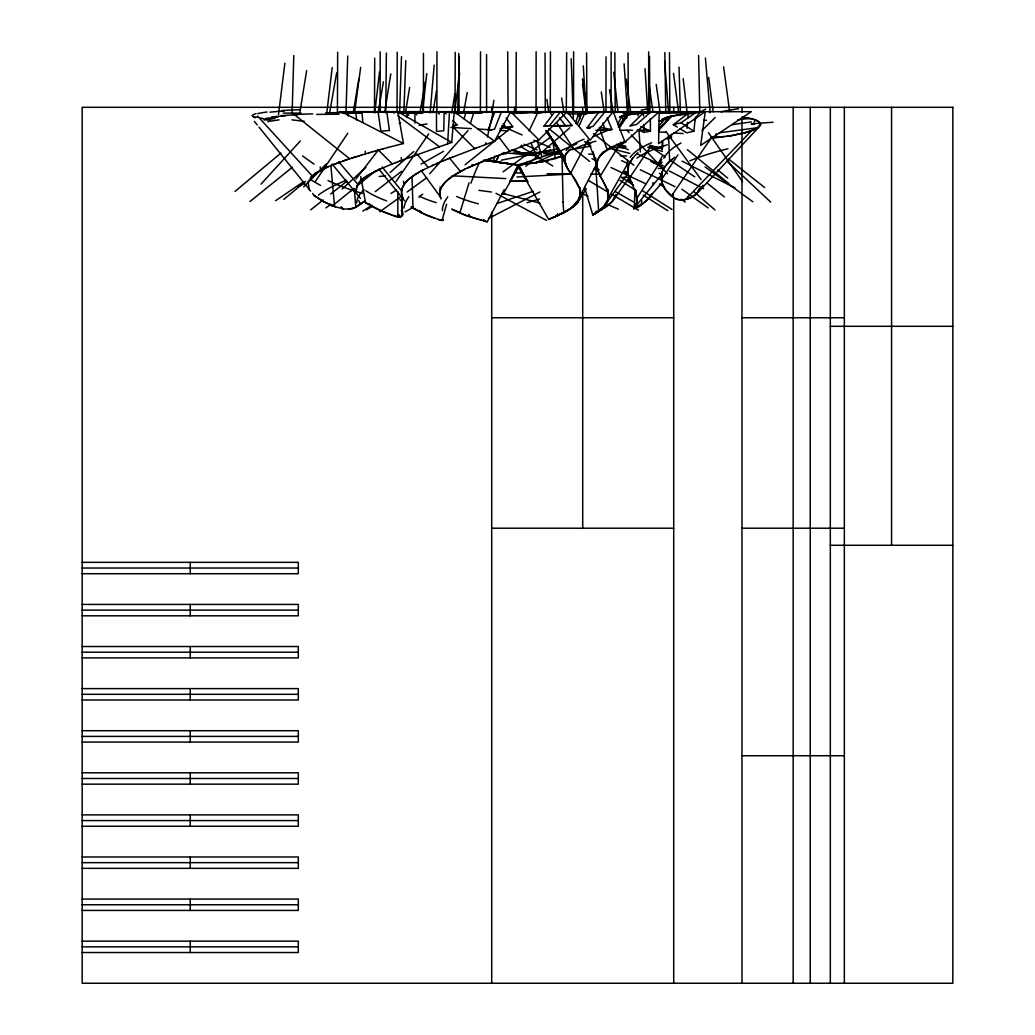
<?xml version="1.0" encoding="UTF-8"?>
<svg xmlns="http://www.w3.org/2000/svg" width="1035" height="1035" viewBox="0 0 1035 1035"><rect width="100%" height="100%" fill="white"/><g stroke="black" fill="none" stroke-linecap="round" stroke-linejoin="round"><path stroke-width="1.5" d="M380.13 111.702L380.181 51.802M397.815 216.69L397.841 191.475M423.406 111.638L423.457 53.367M573.558 111.664L573.623 51.776M611.103 111.689L611.129 51.789M648.66 111.715L648.673 51.815M436.873 111.715L436.964 51.815M480.408 111.715L480.525 51.828M516.038 112.181L516.219 52.293M536.065 111.638L536.143 51.75M550.297 111.728L550.439 51.828M605.954 111.767L606.044 56.809M337.436 112.116L337.656 52.229M374.502 111.508L374.709 58.18M397.039 112.129L397.233 52.242M455.038 112.194L455.219 52.306M566.313 112.53L566.663 52.643M562.005 156.272L563.105 202.084M385.745 112.906L386.378 53.083M600.197 155.806C587.259 172.897 619.021 189.651 604.531 205.991M444.131 111.806L443.782 130.746L436.524 131.445L436.459 111.935L444.131 111.806L446.292 113.979M637.521 113.514L659.217 111.689L658.583 143.645L705.275 111.689L700.669 145.379L751.319 111.689L339.247 111.689M356.286 189.884C357.191 178.318 371.358 174.048 379.845 169.197M292.09 113.669L293.798 55.476M662.141 149.57L662.232 140.838M346.013 112.543L347.734 56.032M457.535 114.368L459.346 56.395M399.588 113.074L401.489 56.666M634.326 207.66L634.947 189.263M403.87 112.116L405.785 60.586M580.247 195.822C578.798 206.845 565.951 210.739 557.516 215.474M662.555 148.16L662.814 141.717M661.883 182.341L662.025 179.003M662.064 177.904L662.154 175.678M636.771 202.912L636.137 190.194M760.751 124.536C758.112 118.288 748.615 119.141 742.871 117.291M447.857 139.841L449.488 111.741L405.94 111.702M447.625 143.852L447.741 141.847M699.466 188.849C696.063 198.397 681.509 203.261 673.073 197.284L673.358 193.791M687.098 128.327L687.538 122.363M687.861 117.886L688.184 113.397L695.869 112.53L681.095 122.712L673.319 124.705L677.356 127.137M434.596 148.497L451.7 142.442L454.249 111.689L444.313 111.806M430.133 113.061L434.17 65.14M465.129 169.093L471.973 165.898L472.089 164.487M641.441 204.49L641.778 200.622M699.466 188.68L696.827 193.558M687.887 198.707L688.107 196.236M745.148 132.687C763.895 128.431 766.56 119.788 743.311 117.356M680.047 128.754L686.774 132.816L693.851 131.264L695.365 117.214M422.526 111.806L426.769 73.601M374.735 113.048L379.599 71.519M326.866 112.362L332.196 67.521M278.519 114.497L284.871 63.161M580.234 196.559C579.134 204.542 570.699 208.268 564.502 212.007M454.52 112.906L459.656 73.265M354.617 112.22L360.646 67.43M661.456 174.605L661.805 182.031L664.781 188.771M636.913 202.278C638.724 199.212 632.631 184.851 635.969 193.713M661.481 174.514C662.659 168.123 667.562 162.909 672.414 159.248C668.39 162.314 664.677 166.053 662.633 170.749C658.131 181.138 665.259 192.704 674.225 198.008M384.735 112.065L390.777 73.86M652.671 185.058L653.072 182.535M299.594 114.096L306.658 70.535M491.897 112.712L493.915 100.266M353.427 111.741L358.796 79.074M405.539 112.22L409.653 87.341M451.726 113.074L454.882 93.939M432.915 112.686L436.537 90.912M378.124 112.776L383.442 81.713M420.119 111.948L425.294 81.804M329.816 111.612L336.673 72.838M463.771 111.586L467.212 92.542M493.152 112.026L487.407 136.93M634.015 208.1C658.221 194.153 623.678 218.967 636.719 203.08L635.257 206.301M562.083 213.559C572.161 209.135 582.847 199.833 580.027 187.555M459.812 213.081L469.036 182.82M485.441 144.577L485.933 142.688M464.12 118.818L465.737 112.906L473.836 112.569L470.433 123.346M446.59 204.283L442.023 220.546M575.499 123.23L578.358 114.432L581.644 113.798L577.258 124.226M464.534 169.391C454.417 175.148 436.201 183.363 440.574 197.944M440.405 189.521L439.694 193.791L441.013 198.94M495.028 156.026L493.281 160.645M440.483 189.301C444.959 179.611 455.206 174.462 464.133 169.585M501.47 111.858L494.484 129.31L488.002 130.138L494.756 111.987L506.257 111.767M760.699 124.73L756.145 128.65L745.316 132.635M662.335 119.4L672.996 115.778L662.232 119.504L661.559 121.509L663.538 118.572L671.029 116.205L658.752 128.728M499.336 154.745L495.467 162.159L498.404 156.867M584.581 113.475L579.251 125.584M590.26 146.245L586.974 143.567L588.255 140.656M599.174 169.818L594.996 168.731L596.264 165.859M537.838 112.453L529.131 130.863M662.232 119.504L661.559 121.522M661.857 119.982L661.572 121.561M510.061 181.306L526.957 181.216L510.061 181.306L517.953 164.901L519.997 164.462M556.364 216.25L557.567 213.753M502.376 193.234L504.149 189.664M501.768 194.425L487.252 221.8L467.005 215.849L451.739 209.148L463.162 214.439L478.752 219.562M579.6 197.09L596.936 163.336M571.501 174.346L570.673 173.168L587.233 141.316M625.101 148.38L620.806 147.268L623.613 141.886M510.384 180.814L517.603 167.489M479.891 146.66L494.562 141.252L510.682 111.689L538.899 139.932L567.128 111.689L590.144 140.23L613.173 111.689L624.933 141.989L659.217 111.689M594.996 168.731L596.471 166.014M661.378 163.064L659.282 161.68L662.258 156.246M521.666 145.159L520.618 147.073M608.062 198.345L627.43 164.073M503.489 193.429L518.975 166.402M617.675 123.941L622.281 115.959L626.343 115.014L626.796 117.99M595.371 213.443L592.783 214.866L594.802 213.766L596.341 211.075M620.948 142.118L600.3 176.105M579.212 200.169L586.224 188.81M636.965 198.177L661.675 159.545M628.141 114.704L619.81 127.266M678.016 154.784L661.365 179.831M671.404 196.081L711.627 137.344M650.692 146.517L629.332 178.227M315.61 181.099L347.799 133.243M395.978 181.643L428.723 133.877M618.18 126.891L626.343 115.014M601.231 154.655L602.939 152.184M613.626 199.82L629.345 177.477M634.714 207.129L634.222 207.815M601.438 209.794L627.275 174.41M600.002 156.052C594.012 163.012 597.803 172.638 602.111 179.365M590.157 128.288L587.052 127.835L598.489 112.479L606.885 112M547.101 126.166L543.996 126.179L554.76 111.793L560.569 111.715L572.057 125.52L551.771 126.128M604.608 205.913L607.933 199.005L607.519 190.543M355.911 179.068L378.474 149.855M753.881 122.363L755.537 120.228M543.996 126.179L549.365 125.752L560.569 111.715M633.601 208.837L661.481 174.747M699.337 189.677L703.05 185.291M659.153 125.649L666.074 117.524L670.9 116.231M661.805 183.014L646.008 201.139L642.657 203.649M429.667 173.854L468.014 130.552M261.04 184.114L300.318 140.98M633.058 157.669L628.555 164.707L628.025 173.712M671.818 116.023L658.454 130.565M697.564 192.808L760.104 125.804M637.845 152.662L633.86 156.893M685.675 199.406L751.63 130.604M632.902 157.838L628.543 164.746L627.857 172.716L627.52 159.907M303.695 186.869L326.297 163.931M568.59 150.812L566.236 153.581L570.725 149.04M715.133 117.524L701.976 130.526M643.382 112.931L629.849 126.166L636.641 124.407L650.355 112.323L643.382 112.931L643.472 115.933M672.828 158.937L674.6 157.216M342.119 189.03L365.989 167.321M390.104 172.535L413.767 151.485M696.749 193.636L691.082 197.362L684.704 199.651M525.793 166.337L569.651 127.939M235.036 191.397L280.925 153.089M283.797 199.393L305.635 181.293M310.487 177.27L316.542 172.237M646.06 201.1L652.335 193.726L649.152 198.319L643.602 202.976M600.391 209.95L604.362 206.211L593.935 214.219M331.963 206.224L354.009 188.37M356.454 186.391L376.054 170.516M249.914 201.54L292.478 167.191M364.449 201.217L356.105 207.168L349.002 209.186M465.013 164.785L510.151 128.638M363.544 201.954L355.367 207.53M310.668 209.872L323.179 199.962M330.683 194.024L346.958 181.151M375.226 191.669L401.58 171.305M673.319 124.705L688.184 113.397M571.229 208.035L578.526 199.742L580.079 194.994L579.807 189.094L580.169 191.113M571.139 208.113L562.044 213.585L548.679 219.407L518.147 166.557M503.101 171.81L551.28 136.672M379.716 211.839L401.865 195.796M407.078 192.018L426.627 177.852M275.608 200.699L303.333 181.85M325.831 207.906L331.187 204.283M351.279 190.712L353.957 188.9M603.78 208.294L612.513 201.178L615.76 194.554C613.535 204.451 602.525 208.656 594.802 213.766M597.894 211.774L596.341 212.783M362.716 211.101L372.16 205.215M391.049 193.429L396.444 190.065M592.77 214.866L584.594 187.322M418.877 172.276C410.093 177.283 396.754 186.895 403.197 198.591M595.642 213.223L593.133 214.659M598.54 211.58L596.069 213.042M366.429 209.898L372.005 206.612M421.129 164.099L443.498 151.356M405.034 211.916L413.444 207.22M372.018 173.078C365.446 177.024 355.51 181.94 356.402 191.061M420.715 171.215L423.354 169.779M422.81 170.076C413.353 175.42 397.298 184.217 402.654 197.517M422.914 170.012L440.651 161.848M488.494 218.437L539.947 191.967M563.04 212.77L555.083 216.613M373.803 172.133L377.723 170.193M464.482 169.417L465.168 169.08M298.365 186.416L304.096 183.661M467.497 167.942L484.121 160.904M556.17 216.108L551.228 218.32M379.767 169.235L391.23 164.384M559.003 215.06L550.633 218.631M328.315 166.648L315.921 173.44L309.09 180.504C316.231 169.999 329.505 166.325 340.709 161.796M534.59 163.181L560.97 151.188M432.113 165.522L434.183 164.604M553.854 217.156L548.731 219.381L550.361 218.695M452.644 126.8L457.069 124.834L452.761 120.487M471.973 165.898L486.76 159.882M556.416 152.637L576.961 143.697M593.094 136.672L609.24 129.647M667.161 139.104L671.43 137.254L671.366 134.252M436.369 163.646L438.504 162.741M549.766 218.954L549.029 219.265M440.509 161.913L443.058 160.878M442.915 160.93L445.464 159.907M332.235 164.992L347.398 159.506M558.68 150.722L545.717 155.573M354.63 207.854L352.314 208.656M391.165 164.41L395.512 162.715M445.335 159.959L447.883 158.963M531.162 142.921L504.744 153.167M447.767 159.002L452.709 157.087M531.136 142.934L538.899 139.932M562.755 155.975L541.202 161.848M452.618 157.126L473.603 149.066M473.59 149.066L475.699 148.264M475.673 148.264L479.904 146.66M555.743 151.886L548.252 154.668M395.422 162.741L397.673 161.887M486.424 160.011L492.039 157.889M562.393 156.117L551.163 159.713M489.076 159.002L494.652 156.906M487.278 221.762L483.397 220.856M397.582 161.926L400.053 160.994M502.143 154.137L504.847 153.141M399.95 161.033L407.208 158.381M494.381 157.01L497.253 155.949M499.595 155.082L502.363 154.06M497.007 156.039L499.827 155.004M407.117 158.407L409.588 157.514M434.635 148.484L409.511 157.54M411.969 156.66L414.323 155.819M533.051 159.998L526.608 162.275M532.973 160.024L543.401 156.388M543.181 156.466L546.001 155.47M526.647 162.262L520.152 164.423M342.572 161.137L349.688 158.769L291.844 112.608M496.632 203.662L532.973 191.423M349.351 158.873L356.7 156.557M351.693 158.122L359.067 155.832M358.822 155.91L361.448 155.108M516.142 112.233C520.204 111.314 515.042 111.482 519.389 112.285M361.228 155.172L368.706 152.947M527.061 202.731L539.468 199.069M368.628 152.973L371.112 152.249M371.035 152.261L373.519 151.537M373.441 151.563L378.37 150.153M375.86 150.864L380.815 149.467M517.591 165.095L520.191 164.41M380.712 149.493L383.26 148.781M383.157 148.807L388.216 147.423M388.125 147.449L403.456 143.503L397.802 111.689L384.179 111.806M587.052 127.835L592.952 126.412L604.789 112.103L602.758 112.22M554.618 111.689L557.373 111.832M519.053 164.914L517.474 165.147L519.04 164.824M352.249 208.669L344.94 209.096L335.573 206.884L322.998 201.398L313.928 195.382L323.981 201.916L335.482 206.858M525.366 155.806L550.504 150.088M671.094 116.179L705.275 111.689L697.888 112.336M544.682 161.188L547.981 160.477M501.354 160.192L557.658 148.936M672.983 115.778L682.401 114.173M684.614 199.664L677.912 199.613M630.263 114.393C626.822 113.889 611.349 120.396 625.127 115.234L621.052 116.476L620.431 117.667M544.552 161.214L531.058 163.401M638.336 129.905L644.003 132.415L650.42 131.225L650.381 118.624M568.797 150.049L590.959 146.09M626.576 114.963L633.834 113.928M676.541 115.105L678.442 114.794M419.059 125.287L426.899 123.98M628.232 114.691L626.641 114.95L637.663 113.501M730.425 135.857L744.967 132.739L730.425 135.857L715.754 137.319L724.759 136.633M597.894 129.401L605.643 130.513L611.944 129.53L607.17 117.912M537.825 162.417L528.005 163.802M730.322 135.87L726.635 136.4M500.021 128.405L512.765 126.684L506.18 118.029M518.134 165.044L548.899 160.684M585.668 113.371L578.733 114.329L577.84 115.403M582.045 113.759L577.608 115.131L587.078 113.255M719.209 132.829L757.905 127.654M712.533 138.147L721.434 136.969M512.765 126.684L506.037 127.538L503.217 123.657M686.735 113.591L688.896 113.32M512.428 164.267L518.975 164.953L525.508 164.112M631.88 114.173L635.723 113.708M528.277 163.776L520.76 164.694M749.094 118.482L737.67 119.84M559.793 153.271L548.447 154.59M583.727 113.565L582.226 113.734L589.135 113.087M365.096 202.381L383.403 211.89L394.503 215.849L401.037 216.91L402.486 215.293L402.123 197.892M693.346 112.802L695.636 112.556M452.877 125.261L457.069 124.834M393.158 215.435C397.815 218.45 405.668 217.311 401.386 210.403L401.722 211.696M639.565 113.307L641.635 113.1M379.224 176.468L385.499 175.834M585.163 113.423L594.789 112.712M537.346 112.556L534.293 113.203L544.242 112.259M587.22 113.242L590.985 112.957M399.187 123.256L400.726 123.139M588.76 113.125L592.641 112.841M590.894 112.97L592.874 112.828M598.825 112.453L594.646 112.712M598.722 112.466L600.83 112.336M397.996 113.332L406.367 112.867M398.152 113.32L403.728 113.009M455.607 113.436L465.181 112.931M456.021 113.423L462.283 113.074M513.179 113.552L520.398 113.164M537.514 112.543L543.957 112.272M516.931 176.998L571.566 174.009M606.833 112L613.173 111.689M347.773 112.802L342.792 113.074L350.089 112.699M520.307 113.164L523.645 112.996M406.289 112.88L408.941 112.75M464.948 112.931L467.936 112.802M523.529 113.009L526.699 112.867M408.877 112.75L417.079 112.427M407.014 117.485L406.91 112.841L414.867 112.504L416.872 114.988M526.556 112.867L532.223 112.634M352.249 112.595L357.618 112.388M470.42 112.699L480.68 112.336M357.01 112.414L364.747 112.168M473.034 112.595L475.945 112.492M532.042 112.647L541.473 112.336M357.204 112.414L359.598 112.323M357.981 112.375L362.483 112.233M416.329 112.453L419.524 112.349M418.67 112.375L423.871 112.22M477.86 112.427L480.266 112.349M537.1 112.466L539.338 112.401M715.651 137.319L710.683 137.332M419.317 112.362L421.711 112.285M361.745 112.259L367.024 112.116M480.137 112.349L482.802 112.272M539.714 112.388L543.53 112.285M423.289 112.233L426.032 112.168M482.362 112.285L484.885 112.22M541.784 112.323L546.092 112.207M513.282 153.089L559.728 151.796M425.566 112.181L428.192 112.116M484.522 112.233L486.929 112.168M545.833 112.22L555.316 111.987M545.51 112.233L547.606 112.181M553.725 112.026L561.319 111.832M591.632 111.689L602.111 112.362M366.519 112.129L369.327 112.052M427.843 112.116L430.353 112.065M486.67 112.181L488.973 112.116M488.779 112.129L497.395 111.935M547.761 112.168L551.784 112.078M368.939 112.065L371.668 112.013M430.12 112.065L432.526 112.013M565.162 111.741L567.128 111.689L557.296 111.935L558.188 111.948M371.384 112.013L374.023 111.961M432.41 112.013L437.119 111.922L439.435 114.109M373.855 111.961L379.056 111.871M506.244 111.767L510.682 111.689M693.825 112.75L658.687 113.268M378.965 111.871L381.63 111.832M441.88 111.845L444.338 111.806M640.225 113.449L623.212 113.656M703.528 120.319L706.582 120.28M659.088 120.772L661.572 120.746M549.365 125.752L572.057 125.52M614.648 147.656L625.683 147.565M647.755 147.397L661.934 147.293M621.712 177.399L629.772 177.36M595.888 130.332L610.223 130.281M619.771 130.242L632.514 130.203M637.288 130.177L648.428 130.138M586.534 113.902L567.866 113.928M713.969 137.357L710.851 137.332M355.742 111.702L392.291 111.728L394.167 113.074M422.901 113.177L397.893 113.19M454.456 113.151L460.782 113.151M491.703 317.758L673.72 317.758M741.979 317.758L844.353 317.758M830.316 326.297L952.834 326.297M491.703 528.212L673.72 528.212M741.979 528.212L844.353 528.212M830.316 545.277L952.834 545.277M82.166 562.341L298.313 562.341L298.313 573.713L82.166 573.713M82.166 568.034L298.313 568.034M82.166 604.427L298.313 604.427L298.313 615.812L82.166 615.812M82.166 610.12L298.313 610.12M82.166 646.526L298.313 646.526L298.313 657.898L82.166 657.898M82.166 652.205L298.313 652.205M82.166 688.611L298.313 688.611L298.313 699.983L82.166 699.983M82.166 694.304L298.313 694.304M82.166 730.71L298.313 730.71L298.313 742.082L82.166 742.082M82.166 736.39L298.313 736.39M741.979 755.731L844.353 755.731M82.166 772.796L298.313 772.796L298.313 784.168L82.166 784.168M82.166 778.488L298.313 778.488M82.166 814.881L298.313 814.881L298.313 826.266L82.166 826.266M82.166 820.574L298.313 820.574M82.166 856.98L298.313 856.98L298.313 868.352L82.166 868.352M82.166 862.66L298.313 862.66M82.166 899.066L298.313 899.066L298.313 910.438L82.166 910.438M82.166 904.758L298.313 904.758M82.166 941.164L298.313 941.164L298.313 952.536L82.166 952.536M82.166 946.844L298.313 946.844M509.336 111.715L669.516 111.767M464.482 112.957L482.426 112.996M511.096 113.061L521.834 113.087M343.167 113.048L361.047 113.087M283.215 113.074L300.991 113.125M628.659 111.689L643.11 112.297M547.166 173.725L571.398 173.932M590.778 174.1L600.468 174.178M543.66 153.71L561.371 153.879M588.734 154.137L593.572 154.189M665.686 111.689L682.233 112.142M515.559 172.858L521.86 172.974M631.234 111.715L632.579 111.754M653.059 162.65L661.119 162.909M682.13 112.142L685.972 112.297M501.406 153.685L506.244 153.866M683.954 112.22L685.791 112.285M518.147 164.901L519.868 165.057L517.603 164.785M633.058 111.767L638 111.974M620.133 155.703L626.589 156.026M452.01 175.782L505.947 178.602M450.924 127.409L471.352 128.638M477.64 129.026L491.793 129.88M499.659 130.358L507.512 130.837M254.623 116.994L257.586 117.175M594.426 111.715L597.907 111.935M641.415 112.181L643.046 112.285M659.373 131.924L665.738 132.364M673.707 132.92L683.268 133.593M658.234 168.382L661.443 168.627M593.702 169.326L598.424 169.701M623.562 171.707L628.271 172.095M597.117 111.871L598.282 111.974M503.113 152.598L537.967 155.91M518.406 164.927L511.911 164.203M515.922 164.668L517.293 164.811M512.804 164.254L513.515 164.332M516.245 164.643L484.393 160.399M512.351 164.203L483.293 160.205M555.756 111.664L557.865 111.896M478.869 190.337L491.522 192.018M510.346 163.996L499.478 162.262M509.802 163.931L505.028 163.219M501.975 193.674L505.132 194.127M558.163 111.948L560.09 112.246M599.278 127.447L611.944 129.53M487.459 160.477L503.489 163.181M498.818 162.172L502.57 162.818M492.608 161.098L497.563 161.952M502.195 162.754L499.051 162.184M623.458 115.545L626.02 115.985M487.679 160.231L491.366 160.878M342.042 208.656L343.154 208.863M586.974 143.567L589.872 144.098M496.464 161.68L487.252 159.584M496.127 161.615L490.176 160.309M625.981 146.349L618.658 144.551L620.806 147.268M584.529 141.782L590.765 143.386M609.46 148.173L629.72 153.361M503.01 193.532L539.96 203.132M623.859 172.78L628.167 173.945M659.282 161.68L662.141 162.456M480.162 219.963L481.598 220.364M662.426 151.395L651.08 148.108L650.472 146.155M625.205 171.357L628.31 172.25M650.2 145.275L662.012 148.755M511.471 150.127L528.083 155.056M438.232 219.536L443.187 220.377L442.488 219.161L443.187 220.377L441.026 220.339L426.252 215.047L411.05 206.896L420.611 212.473L432.371 217.492M389.872 214.336L391.334 214.84M433.807 218.023L435.166 218.501M677.317 199.432L674.38 198.086M512.506 149.596L521.511 152.831M388.319 213.779L376.028 208.63L365.756 202.847M668.455 136.012L671.43 137.254M523.982 144.266L537.023 149.829M580.777 193.053L588.009 196.158M605.384 203.61L618.413 209.186M501.548 125.83L522.119 134.977M533.879 140.204L550.051 147.397M616.601 144.305L628.31 149.726M637.094 153.775L663.461 165.949M592.072 158.704L594.983 160.063M610.973 167.528L645.866 183.829M621.556 160.593L627.339 163.414M640.342 169.766L675.014 186.688M640.768 126.451L650.42 131.225M682.026 161.137L735.083 187.982M341.369 111.689L403.456 143.503M650.782 161.331L662.206 167.256M669.335 170.969L703.606 188.745M496.011 193.312L546.571 220.429M615.204 191.527L633.342 201.838M397.802 111.689L451.7 142.442M588.475 180.478L607.881 192.018M610.663 193.661L638.388 210.144M520.372 146.388L552.793 166.001M620.068 180.4L633.705 189.056M643.24 195.097L667.782 210.674M621.543 177.438L633.511 185.032M642.813 190.945L672.077 209.523M627.986 179.728L632.01 182.289M681.095 122.712L693.851 131.264M649.307 146.026L665.363 156.932M670.706 160.567L694.795 176.92M673.073 197.284L664.884 188.939M365.549 202.705L361.215 178.9M659.463 183.958L664.625 187.581M681.379 199.367L685.248 202.084M659.437 173.22L662.077 175.096M681.832 189.172L708.16 207.931M397.932 115.804L439.422 146.763M705.029 166.894L752.833 201.773M454.249 111.689L494.562 141.252M593.663 133.618L633.847 165.251M728.472 158.937L764.697 187.581M706.763 182.781L724.345 196.922M548.679 128.456L589.601 161.408M687.369 149.661L728.834 183.583M717.785 169.934L727.696 178.111M694.2 191.967L715.004 209.95M726.945 161.137L770.674 202.071M453.472 127.512L474.754 148.613M379.159 150.838L392.33 163.944M257.624 116.088L312.466 176.235M626.99 130.242L629.176 132.596M631.363 134.951L667.433 173.738M338.73 161.822L357.877 184.308M369.301 203.83L371.319 206.237M428.115 167.385L416.885 153.814M332.144 164.035L360.4 198.358M382.07 166.933L401.554 190.75M449.513 158.032L460.459 171.525M378.926 169.106L404.672 200.855M254.403 121.431L257.185 124.86M259.035 127.15L310.668 191.113M312.57 193.48L314.472 195.835M419.899 210.7L421.724 213.016M341.201 206.741L342.805 208.798M559.353 117.731L565.77 126.024M537.864 156.828L539.403 158.795L535.755 153.879M509.647 151.317L498.534 136.736M406.91 112.841L408.721 115.26M665.945 131.497L701.096 179.598M398.708 214.452L400.545 216.975M440.095 196.521L421.206 170.581M573.079 176.584L579.781 188.978M708.457 132.739L742.496 181.617M570.673 173.168C566.831 167.67 562.212 160.438 566.093 153.801C563.156 157.915 565.188 165.6 568.538 169.973M546.816 131.419L564.683 157.695L546.157 130.345M535.768 153.879L530.735 142.597M569.095 170.84L576.314 181.397L579.471 187.891M557.05 123.152L572.847 147.604M549.921 112.116L551.345 114.316M545.794 130.63L564.605 159.739L547.45 131.484M468.803 214.31L470.511 217.039M526.052 178.486L518.483 166.169M526.737 179.611L528.109 181.837M547.256 131.756L564.89 161.822L556.791 146.116M358.602 200.57L360.71 204.167M602.745 180.491L603.379 181.604M517.953 164.901L526.867 180.75M603.961 182.639L607.454 190.272M554.799 142.765L565.446 163.802M519.699 166.182L526.957 181.216M628.879 176.933L628.051 173.828L634.558 189.884L634.119 188.875M631.389 183.066L630.043 180.025M578.358 114.432L580.286 118.65M602.668 122.997L605.643 130.513M629.241 177.968L629.629 179.003M587.751 139.971L596.859 164.125M607.247 149.946L599.744 129M564.864 160.994L567.115 167.515M541.719 155.742L537.062 140.631M593.068 151.757L597.195 168.097M402.317 213.935L402.486 215.254L401.748 197.724M360.723 176.558L361.383 180.232M595.526 157.462L597.816 170.477M403.43 181.138L404.064 184.618M622.281 115.959L622.824 118.999M609.55 89.747L613.043 112.078M561.63 97.937L563.829 112.323M582.446 78.841L587.362 112.09M648.841 83.292L653.007 112.026M361.888 111.689L361.965 112.466M601.283 91.973L604.194 112.259M320.216 166.997L320.708 170.426M546.92 99.463L548.692 111.935M552.69 139.997L555.368 158.704M309.219 189.767L308.094 181.681M656.216 84.391L660.097 112.479M723.594 66.796L729.649 111.586M673.474 73.304L678.572 111.702M708.677 77.379L713.218 111.741M716.116 133.606L716.518 136.724M626.343 79.139L630.69 112.724M356.687 119.944L355.729 112.466L347.902 112.802L348.265 115.868M582.524 84.068L586.095 112.828M683.165 78.673L687.124 112.362M613.716 72.269L617.96 112.142M330.915 166.001L334.577 206.534M705.391 58.012L710.178 112.699M361.978 112.246L362.858 122.505M355.833 207.298L354.306 189.47M598.67 211.231L595.862 168.162M365.277 151.252L365.497 153.904M664.612 61.194L668.636 112.595M624.079 63.859L627.417 111.974M637.922 113.475L638.077 115.881M645.038 68.646L647.742 112.013M638.996 130.345L640.367 152.029M583.274 65.917L586.108 112.323M666.074 117.524L666.23 120.616M667.691 117.033L667.808 119.814M668.558 136.478L669.684 161.486M412.978 208.203L412.085 177.684M571.165 58.762L573.274 118.275M643.757 124.924L644.003 132.415M679.025 67.094L680.383 112.22M401.321 157.54L401.399 160.503M698.599 55.463L699.802 112.026M664.845 52.552L665.777 112.427M414.867 112.504L415.009 123.074M669.477 52.707L669.839 112.595M649.501 56.407L649.851 112.983M628.051 52.863L628.387 112.737M614.829 52.759L615.217 112.647M507.693 51.763L508.069 111.664M586.586 52.966L586.897 112.815M545.031 52.992L545.303 112.841M458.777 53.445L459.074 111.715M440.185 186.921L440.198 190.155M608.062 189.457L608.075 193.015M486.553 54.506L486.579 112.673M891.575 107.304L891.575 545.277M844.353 107.304L844.353 983.25M830.316 107.304L830.316 983.25M810.237 107.304L810.237 983.25M793.172 107.304L793.172 983.25M741.979 107.304L741.979 112.155M741.979 116.981L741.979 983.25M673.72 107.304L673.72 112.155M673.72 197.62L673.72 983.25M582.718 107.304L582.718 112.142M582.718 192.782L582.718 528.212M537.204 107.304L537.204 113.371M514.46 107.304L514.46 113.371M491.703 107.304L491.703 112.155M491.703 212.123L491.703 983.25M190.246 562.341L190.246 573.713M190.246 604.427L190.246 615.812M190.246 646.526L190.246 657.898M190.246 688.611L190.246 699.983M190.246 730.71L190.246 742.082M190.246 772.796L190.246 784.168M190.246 814.881L190.246 826.266M190.246 856.98L190.246 868.352M190.246 899.066L190.246 910.438M190.246 941.164L190.246 952.536M318.431 195.085A497.447 70.354 -3.8 0 1 346.233 180.271M362.379 193.454A498.611 68.232 1.9 0 1 328.017 180.517M320.565 185.459A762.058 72.191 45.4 0 1 310.875 179.741M314.058 164.099A898.315 95.129 49.9 0 1 302.543 155.923M325.676 112.737A852.154 41.594 5.3 0 1 349.688 112.686M281.546 110.603A815.373 40.365 5.4 0 1 299.257 109.736M316.619 114.432A815.075 38.36 5 0 1 339.001 114.238M269.954 112.181A740.62 34.362 4.9 0 1 284.276 111.017M257.806 113.604A695.533 30.649 4.5 0 1 267.082 112.013M293.772 114.484A740.361 33.055 4.6 0 1 312.738 113.915M281.365 115.609A695.119 29.368 4.1 0 1 297.731 114.769M252.372 115.532A666.035 27.764 4 0 1 256.059 113.604M255.011 117.835A658.105 26.095 3.3 0 1 252.255 115.609M271.675 116.89A665.932 26.716 3.4 0 1 285.66 115.804M265.943 118.417A658.144 25.345 2.6 0 1 277.975 117.097M270.226 120.254A674.82 25.797 2.3 0 1 260.561 117.99M304.212 121.302A723.879 27.583 1 0 1 291.909 119.84M264.08 120.06A675.156 25.629 1.3 0 1 275 118.52M267.819 121.742A725.095 28.682 -0.5 0 1 269.087 121.496M270.381 121.263A725.095 28.682 -0.5 0 1 279.049 119.853M566.171 150.489A504.019 72.127 7.1 0 1 584.076 139.233M573.804 149.48A512.804 72.127 6.5 0 1 595.875 141.187M386.585 200.893A412.383 64.002 -0.1 0 1 365.847 190.699M356.726 202.834A409.718 66.421 -3.7 0 1 364.216 189.638M418.929 197.155A828.944 96.19 -12.4 0 1 422.746 194.127M400.752 200.635A829.85 98.519 -10.5 0 1 399.808 199.237M600.313 155.819A536.673 79.268 5.9 0 1 625.955 142.144M599.731 155.742A536.777 79.449 6 0 1 624.351 141.899M436.24 202.705A463.331 79.656 -5.4 0 1 419.356 196.249M403.973 208.035A460.717 83.486 -9.7 0 1 408.864 196.663M636.913 158.07A576.767 85.452 4.4 0 1 667.213 144.809M630.224 157.372A576.689 87.212 5.2 0 1 651.662 142.714M478.325 203.804A397.505 70.509 -6.1 0 1 456.538 196.443M442.372 210.648A396.418 74.96 -11 0 1 447.806 196.831M751.72 124.485A570.026 49.952 0.6 0 1 754.153 124.084M732.56 124.705A580.803 56.757 4.6 0 1 751.384 121.975M695.248 120.306A580.713 61.518 6.8 0 1 697.706 115.234M751.151 123.98A599.705 65.748 7.6 0 1 773.029 122.285M698.276 114.186A599.563 73.226 9.9 0 1 705.728 109.141M721.033 111.845A611.116 75.723 10.2 0 1 738.602 108.766M689.84 160.839A644.857 94.845 2.8 0 1 727.993 148.717M663.771 158.381A644.702 100.731 4.9 0 1 681.03 142.985M605.203 111.883A179.883 82.903 9.8 0 1 607.002 111.638M626.524 111.896A497.007 51.802 -1.9 0 1 617.119 111.987M563.842 212.615A526.116 479.787 -20.8 0 1 563.014 202.097M648.479 108.662A384.968 15.085 -1.4 0 1 641.144 110.163M470.925 183.195A302.815 259.073 -26.2 0 1 479.076 163.207M389.419 130.488L380.893 131.173L378.086 111.883L386.792 111.767L389.419 130.488M952.834 107.304L82.166 107.304L82.166 983.25L952.834 983.25L952.834 107.304M484.264 220.287L483.41 219.899L484.212 220.261"/></g></svg>
